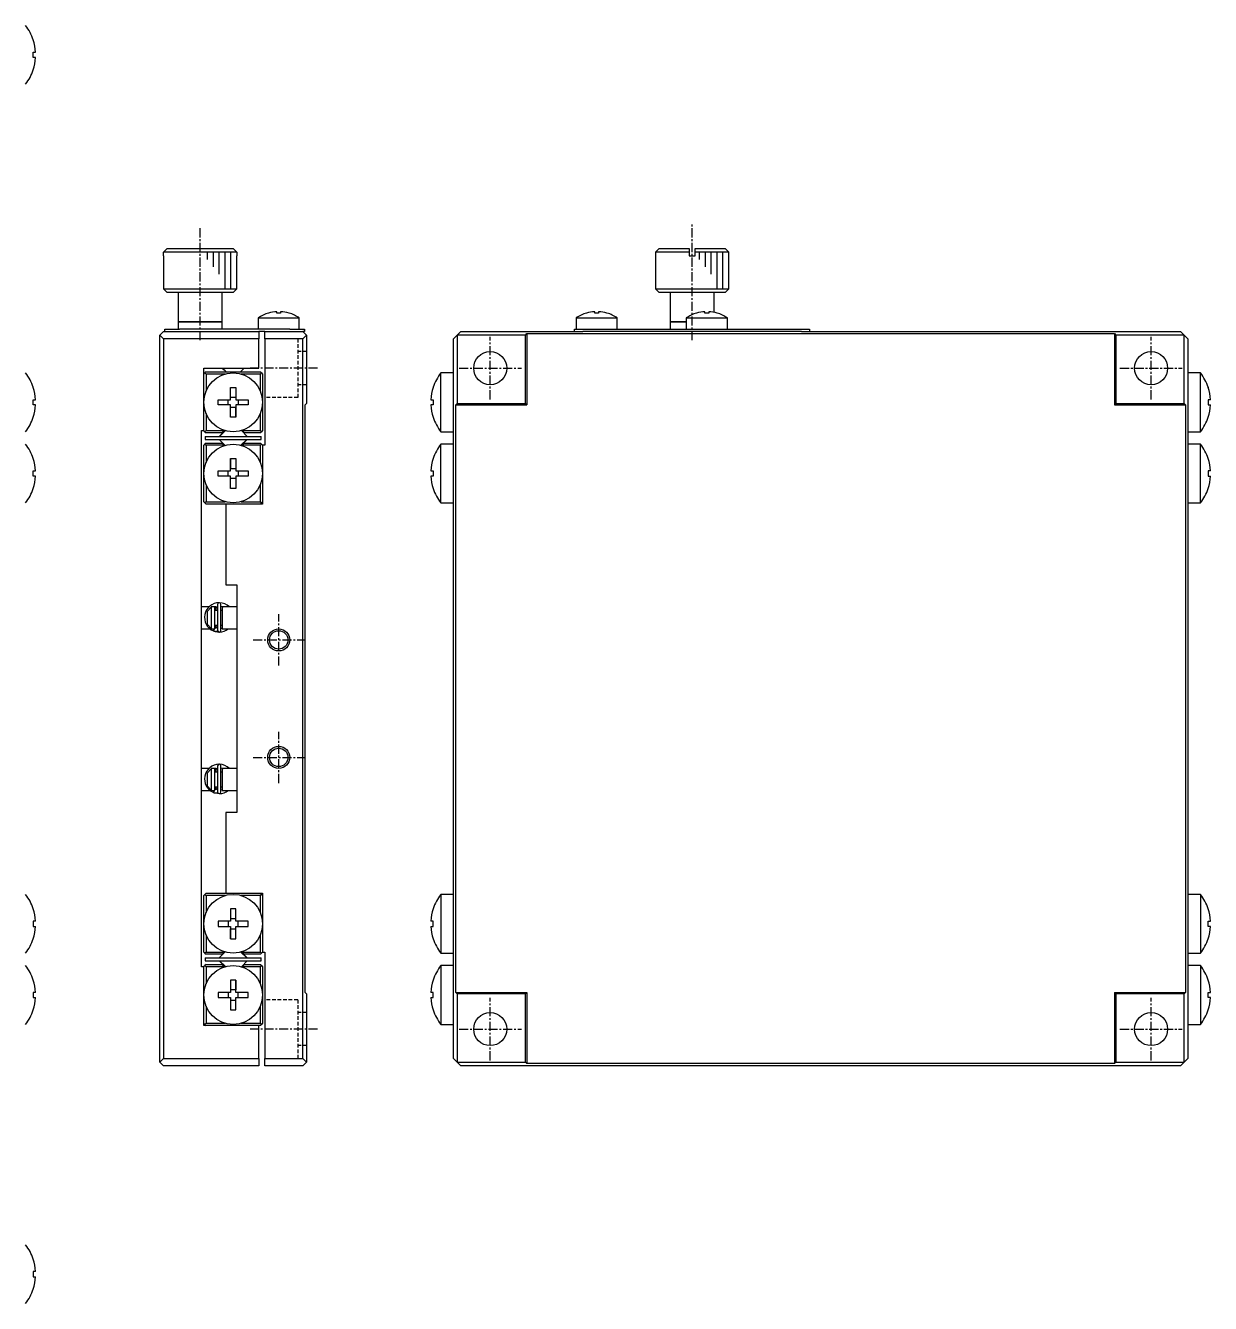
# Model space of a CAD drawing. Extents: x 10 to 401, y 10 to 210.
# Drawn here: x 239.7 to 401.1, y 30 to 204 of the extents above; entities that cross this region are included whole.
import ezdxf

# ---------------------------------------------------------------- set-up
doc = ezdxf.new("R2010")
doc.units = 0
doc.linetypes.add('CENTER', pattern=[2, 1.25, -0.25, 0.25, -0.25])
doc.linetypes.add('DASHED', pattern=[0.75, 0.5, -0.25])
doc.layers.get('0').update_dxf_attribs({"linetype": 'CONTINUOUS'})
doc.layers.add('CENTER', color=1, linetype='CENTER')

msp = doc.modelspace()

# ---------------------------------------------------------------- linework, layer by layer
at = {"color": 7, "linetype": 'CONTINUOUS'}
for p, q in [((240.762582, 202.03543), (240.771632, 202.039844)), ((240.762582, 199.64), (240.762582, 200.36)), ((240.762582, 200.36), (241.080031, 200.36)), ((241.080031, 199.64), (240.762582, 199.64)), ((240.771632, 197.960156), (240.762582, 197.96457)), ((258.5, 172.65), (258.516026, 172.65)), ((258.5, 172.65), (258.5, 168.15)), ((258.516026, 173.15), (259.017813, 173.65)), ((258.516026, 172.65), (258.516026, 173.15)), ((268.483974, 173.15), (258.516026, 173.15)), ((259.017813, 173.65), (267.982187, 173.65)), ((267.982187, 173.65), (268.483974, 173.15)), ((268.483974, 173.15), (268.483974, 172.65)), ((268.483974, 172.65), (268.5, 172.65)), ((268.5, 168.15), (268.5, 172.65)), ((326, 173.65), (325.5, 173.15)), ((330.1, 173.15), (325.5, 173.15)), ((325.5, 173.15), (325.5, 168.15)), ((326, 173.65), (330.1, 173.65)), ((330.1, 173.65), (330.1, 173.15)), ((330.1, 173.15), (330.1, 172.65)), ((330.1, 172.65), (330.9, 172.65)), ((330.9, 173.65), (335, 173.65)), ((330.9, 173.15), (330.9, 173.65)), ((335.5, 173.15), (330.9, 173.15)), ((330.9, 172.65), (330.9, 173.15)), ((335.5, 173.15), (335, 173.65)), ((335.5, 168.15), (335.5, 173.15)), ((258.5, 168.15), (268.5, 168.15)), ((258.5, 168.15), (259, 167.65)), ((268, 167.65), (259, 167.65)), ((260.5, 167.65), (260.5, 163.65)), ((266.5, 163.65), (266.5, 167.65)), ((268, 167.65), (268.5, 168.15)), ((325.5, 168.15), (330.5, 168.15)), ((325.5, 168.15), (326, 167.65)), ((330.5, 167.65), (326, 167.65)), ((327.5, 167.65), (327.5, 163.65)), ((330.5, 168.15), (335.5, 168.15)), ((335, 167.65), (330.5, 167.65)), ((333.5, 164.942075), (333.5, 167.65)), ((335, 167.65), (335.5, 168.15)), ((260.5, 163.65), (266.5, 163.65)), ((266.5, 163.65), (260.5, 163.65)), ((260.5, 163.65), (260.5, 162.65)), ((266.5, 162.65), (266.5, 163.65)), ((271.4, 164.192463), (277, 164.192463)), ((271.4, 164.192463), (271.4, 162.65)), ((272.800861, 164.843205), (272.797852, 164.849373)), ((273.94, 164.843205), (273.94, 165.036462)), ((274.46, 164.843205), (273.94, 164.843205)), ((274.46, 165.036462), (274.46, 164.843205)), ((275.602148, 164.849373), (275.599139, 164.843205)), ((277, 162.65), (277, 164.192463)), ((314.7, 164.192463), (317.5, 164.192463)), ((314.7, 164.192463), (314.7, 162.65)), ((316.100861, 164.843205), (316.097852, 164.849373)), ((317.24, 164.843205), (317.24, 165.036462)), ((317.76, 164.843205), (317.24, 164.843205)), ((317.5, 164.192463), (320.3, 164.192463)), ((317.76, 165.036462), (317.76, 164.843205)), ((318.902148, 164.849373), (318.899139, 164.843205)), ((320.3, 162.65), (320.3, 164.192463)), ((327.5, 163.65), (329.7, 163.65)), ((329.7, 163.65), (327.5, 163.65)), ((327.5, 163.65), (327.5, 162.65)), ((329.7, 164.192463), (332.5, 164.192463)), ((329.7, 164.192463), (329.7, 162.65)), ((331.100861, 164.843205), (331.097852, 164.849373)), ((332.24, 164.843205), (332.24, 165.036462)), ((332.76, 164.843205), (332.24, 164.843205)), ((332.5, 164.192463), (335.3, 164.192463)), ((332.76, 165.036462), (332.76, 164.843205)), ((333.902148, 164.849373), (333.899139, 164.843205)), ((335.3, 162.65), (335.3, 164.192463)), ((258.5, 162.35), (258, 161.85)), ((258, 161.85), (258.5, 161.35)), ((258, 62.85), (258, 161.85)), ((258.5, 162.35), (271.5, 162.35)), ((258.7, 162.35), (258.7, 162.65)), ((258.7, 162.65), (260.7, 162.65)), ((272.95, 162.65), (260.7, 162.65)), ((271.5, 162.35), (271.5, 161.35)), ((272.3, 162.35), (271.5, 162.35)), ((272.3, 162.35), (277.5, 162.35)), ((272.3, 161.35), (272.3, 162.35)), ((275.45, 162.65), (272.95, 162.65)), ((275.7, 162.65), (275.45, 162.65)), ((275.7, 162.65), (277.7, 162.65)), ((277.5, 162.35), (278, 161.85)), ((277.7, 162.35), (277.5, 162.35)), ((278, 161.85), (277.5, 161.35)), ((277.7, 162.65), (277.7, 162.35)), ((278, 161.85), (278, 152.55)), ((298.5, 161.85), (298, 161.35)), ((299, 162.35), (298.5, 161.85)), ((298.5, 161.85), (298.5, 152.55)), ((307.8, 161.85), (298.5, 161.85)), ((299, 162.35), (315.62822, 162.35)), ((307.8, 161.85), (308, 162.05)), ((307.8, 152.55), (307.8, 161.85)), ((308, 162.05), (388, 162.05)), ((308, 162.05), (308, 152.35)), ((314.5, 162.35), (314.5, 162.65)), ((314.5, 162.65), (316.5, 162.65)), ((316.5, 162.35), (315.62822, 162.35)), ((316.5, 162.65), (344.5, 162.65)), ((344.5, 162.35), (316.5, 162.35)), ((344.5, 162.65), (346.5, 162.65)), ((345.37178, 162.35), (344.5, 162.35)), ((345.37178, 162.35), (397, 162.35)), ((346.5, 162.65), (346.5, 162.35)), ((388, 162.05), (388.2, 161.85)), ((388, 162.05), (388, 152.35)), ((397.5, 161.85), (388.2, 161.85)), ((388.2, 161.85), (388.2, 152.55)), ((397.5, 161.85), (397, 162.35)), ((397.5, 152.55), (397.5, 161.85)), ((398, 161.35), (397.5, 161.85)), ((271.5, 161.35), (258.5, 161.35)), ((258.5, 161.35), (258.5, 63.35)), ((271.5, 157.35), (271.5, 161.35)), ((272.3, 161.35), (272.3, 146.85)), ((277.5, 161.35), (272.3, 161.35)), ((277.5, 63.35), (277.5, 161.35)), ((298, 154.35), (298, 161.35)), ((398, 161.35), (398, 154.35)), ((264, 152.7), (264, 157.35)), ((264, 157.35), (271.5, 157.35)), ((264, 156.55), (264.15, 156.7)), ((264.3, 156.85), (264.15, 156.7)), ((264.15, 156.7), (264.3, 156.55)), ((264.3, 156.85), (271.7, 156.85)), ((266.5, 157.35), (266.75, 157.1)), ((266.75, 157.1), (267, 156.85)), ((269, 156.85), (269.25, 157.1)), ((269.25, 157.1), (269.5, 157.35)), ((271.85, 156.7), (271.7, 156.85)), ((271.7, 156.55), (271.85, 156.7)), ((271.85, 156.7), (272, 156.55)), ((296.276525, 152.7), (296.276525, 156.7)), ((298, 156.7), (296.276525, 156.7)), ((399.723475, 156.7), (398, 156.7)), ((399.723475, 152.7), (399.723475, 156.7)), ((264.3, 156.55), (264.3, 154.219868)), ((266.914873, 156.55), (264.3, 156.55)), ((271.7, 156.55), (269.085127, 156.55)), ((271.7, 154.219868), (271.7, 156.55)), ((272, 156.55), (272, 152.7)), ((240.762582, 154.73543), (240.771632, 154.739844)), ((267.64, 154.73543), (268.36, 154.73543)), ((267.64, 153.06), (267.64, 154.73543)), ((267.64, 153.388029), (268.36, 153.388029)), ((268.36, 154.73543), (268.36, 153.06)), ((268.36, 154.73543), (268.36, 153.388029)), ((268.36, 153.388029), (268.36, 153.06)), ((295.228368, 154.739844), (295.237418, 154.73543)), ((295.228368, 154.739844), (295.237418, 154.73543)), ((298, 151.05), (298, 154.35)), ((398, 154.35), (398, 151.05)), ((400.771632, 154.739844), (400.762582, 154.73543)), ((400.771632, 154.739844), (400.762582, 154.73543)), ((240.762582, 153.06), (241.080031, 153.06)), ((240.762582, 152.34), (240.762582, 153.06)), ((241.080031, 152.34), (240.762582, 152.34)), ((264, 148.85), (264, 152.7)), ((265.96457, 153.06), (267.64, 153.06)), ((265.96457, 152.34), (265.96457, 153.06)), ((267.64, 152.34), (265.96457, 152.34)), ((267.311971, 152.34), (267.311971, 153.06)), ((267.64, 150.66457), (267.64, 152.34)), ((268.36, 152.011971), (267.64, 152.011971)), ((268.36, 153.06), (270.03543, 153.06)), ((268.36, 152.34), (268.36, 150.66457)), ((270.03543, 152.34), (268.36, 152.34)), ((268.36, 152.34), (268.36, 152.011971)), ((268.36, 150.66457), (268.36, 152.011971)), ((268.688029, 153.06), (268.688029, 152.34)), ((270.03543, 153.06), (270.03543, 152.34)), ((272, 152.7), (272, 148.85)), ((277.8, 152.35), (278, 152.55)), ((277.8, 72.35), (277.8, 152.35)), ((294.919969, 153.06), (295.237418, 153.06)), ((295.237418, 152.34), (294.919969, 152.34)), ((295.237418, 153.06), (295.237418, 152.34)), ((296.276525, 148.7), (296.276525, 152.7)), ((298.3, 152.35), (298.5, 152.55)), ((298.3, 72.35), (298.3, 152.35)), ((298.3, 152.35), (308, 152.35)), ((298.5, 152.55), (307.8, 152.55)), ((308, 152.35), (307.8, 152.55)), ((388, 152.35), (388.2, 152.55)), ((388, 152.35), (397.7, 152.35)), ((388.2, 152.55), (397.5, 152.55)), ((397.5, 152.55), (397.7, 152.35)), ((397.7, 152.35), (397.7, 72.35)), ((399.723475, 148.7), (399.723475, 152.7)), ((401.080031, 153.06), (400.762582, 153.06)), ((400.762582, 153.06), (400.762582, 152.34)), ((400.762582, 152.34), (401.080031, 152.34)), ((240.771632, 150.660156), (240.762582, 150.66457)), ((264.3, 151.180132), (264.3, 148.85)), ((268.36, 150.66457), (267.64, 150.66457)), ((271.7, 148.85), (271.7, 151.180132)), ((295.237418, 150.66457), (295.228368, 150.660156)), ((295.237418, 150.66457), (295.228368, 150.660156)), ((298, 144.65), (298, 151.05)), ((398, 151.05), (398, 144.65)), ((400.762582, 150.66457), (400.771632, 150.660156)), ((400.762582, 150.66457), (400.771632, 150.660156)), ((263.7, 148.85), (264, 148.85)), ((263.7, 75.85), (263.7, 148.85)), ((264.15, 148.7), (264, 148.85)), ((264.3, 148.85), (264.15, 148.7)), ((264.15, 148.7), (264.3, 148.55)), ((264.2, 148.05), (264.2, 147.65)), ((264.2, 148.05), (271.8, 148.05)), ((264.3, 148.85), (266.790291, 148.85)), ((266.490291, 148.55), (264.3, 148.55)), ((266.886725, 148.858045), (266.07868, 148.05)), ((266.14939, 148.05), (266.94188, 148.84249)), ((266.490291, 148.55), (266.790291, 148.85)), ((266.790291, 148.85), (266.818703, 148.878412)), ((269.92132, 148.05), (269.113275, 148.858045)), ((269.181297, 148.878412), (269.209709, 148.85)), ((269.209709, 148.85), (269.509709, 148.55)), ((269.209709, 148.85), (271.7, 148.85)), ((271.7, 148.55), (269.509709, 148.55)), ((271.85, 148.7), (271.7, 148.85)), ((271.7, 148.55), (271.85, 148.7)), ((271.8, 147.65), (271.8, 148.05)), ((272, 148.85), (271.85, 148.7)), ((296.276525, 148.7), (298, 148.7)), ((398, 148.7), (399.723475, 148.7)), ((264, 146.85), (264.15, 147)), ((264, 143), (264, 146.85)), ((264.3, 147.15), (264.15, 147)), ((264.15, 147), (264.3, 146.85)), ((264.2, 147.65), (271.8, 147.65)), ((264.3, 147.15), (266.490291, 147.15)), ((264.3, 146.85), (264.3, 144.519868)), ((266.790291, 146.85), (264.3, 146.85)), ((266.07868, 147.65), (266.886725, 146.841955)), ((266.790291, 146.85), (266.490291, 147.15)), ((266.818703, 146.821588), (266.790291, 146.85)), ((269.85061, 147.65), (269.05812, 146.85751)), ((269.113275, 146.841955), (269.92132, 147.65)), ((269.209709, 146.85), (269.181297, 146.821588)), ((269.509709, 147.15), (269.209709, 146.85)), ((271.7, 146.85), (269.209709, 146.85)), ((269.509709, 147.15), (271.7, 147.15)), ((271.85, 147), (271.7, 147.15)), ((271.7, 146.85), (271.85, 147)), ((271.7, 144.519868), (271.7, 146.85)), ((271.85, 147), (272, 146.85)), ((272, 146.85), (272, 143)), ((272.3, 146.85), (272, 146.85)), ((296.276525, 139), (296.276525, 147)), ((298, 147), (296.276525, 147)), ((399.723475, 147), (398, 147)), ((399.723475, 139), (399.723475, 147)), ((240.762582, 145.03543), (240.771632, 145.039844)), ((240.762582, 145.03543), (240.771632, 145.039844)), ((267.64, 145.03543), (268.36, 145.03543)), ((267.64, 143.36), (267.64, 145.03543)), ((267.64, 145.03543), (267.64, 143.688029)), ((268.36, 145.03543), (268.36, 143.36)), ((295.228368, 145.039844), (295.237418, 145.03543)), ((298, 141.35), (298, 144.65)), ((398, 144.65), (398, 141.35)), ((400.771632, 145.039844), (400.762582, 145.03543)), ((240.762582, 143.36), (241.080031, 143.36)), ((240.762582, 142.64), (240.762582, 143.36)), ((264, 139.15), (264, 143)), ((265.96457, 143.36), (267.64, 143.36)), ((265.96457, 142.64), (265.96457, 143.36)), ((267.311971, 142.64), (267.311971, 143.36)), ((267.64, 143.36), (267.64, 143.688029)), ((267.64, 143.688029), (268.36, 143.688029)), ((268.36, 143.36), (270.03543, 143.36)), ((268.688029, 143.36), (268.688029, 142.64)), ((270.03543, 143.36), (270.03543, 142.64)), ((272, 143), (272, 138.85)), ((294.919969, 143.36), (295.237418, 143.36)), ((295.237418, 143.36), (295.237418, 142.64)), ((401.080031, 143.36), (400.762582, 143.36)), ((400.762582, 143.36), (400.762582, 142.64)), ((241.080031, 142.64), (240.762582, 142.64)), ((240.771632, 140.960156), (240.762582, 140.96457)), ((240.771632, 140.960156), (240.762582, 140.96457)), ((264.3, 141.480132), (264.3, 139.15)), ((267.64, 142.64), (265.96457, 142.64)), ((267.64, 140.96457), (267.64, 142.64)), ((267.64, 142.311971), (267.64, 142.64)), ((267.64, 140.96457), (267.64, 142.311971)), ((268.36, 142.311971), (267.64, 142.311971)), ((268.36, 140.96457), (267.64, 140.96457)), ((268.36, 142.64), (268.36, 140.96457)), ((270.03543, 142.64), (268.36, 142.64)), ((271.7, 139.15), (271.7, 141.480132)), ((295.237418, 142.64), (294.919969, 142.64)), ((295.237418, 140.96457), (295.228368, 140.960156)), ((298, 83.35), (298, 141.35)), ((398, 141.35), (398, 83.35)), ((400.762582, 142.64), (401.080031, 142.64)), ((400.762582, 140.96457), (400.771632, 140.960156)), ((264.15, 139), (264, 139.15)), ((264.3, 139.15), (264.15, 139)), ((264.15, 139), (264.3, 138.85)), ((264.3, 139.15), (266.914873, 139.15)), ((267, 138.85), (264.3, 138.85)), ((267, 138.85), (267, 127.85)), ((272, 138.85), (267, 138.85)), ((269.085127, 139.15), (271.7, 139.15)), ((271.85, 139), (271.7, 139.15)), ((271.7, 138.85), (271.85, 139)), ((272, 139.15), (271.85, 139)), ((296.276525, 139), (298, 139)), ((398, 139), (399.723475, 139)), ((267, 127.85), (268.5, 127.85)), ((268.5, 127.85), (268.5, 96.85)), ((264.70202, 124.85), (263.7, 124.85)), ((264.5, 124.266515), (265, 124.795683)), ((264.5, 122.433485), (264.5, 124.266515)), ((265, 124.85), (265, 124.795683)), ((265.5, 124.85), (265, 124.85)), ((265, 124.795683), (265, 121.904317)), ((265.315781, 125.256623), (265.294911, 125.247682)), ((265.309168, 125.252932), (265.306621, 125.252733)), ((265.368449, 125.277102), (265.315495, 125.25719)), ((265.490291, 124.842526), (265.50353, 124.847702)), ((265.5, 121.85), (265.5, 124.85)), ((265.867533, 124.35), (265.5, 124.35)), ((265.50353, 124.847702), (265.516466, 124.852005)), ((265.679942, 124.85), (265.510439, 124.85)), ((265.516466, 124.852005), (265.529607, 124.855651)), ((265.529607, 124.855651), (265.542919, 124.85863)), ((265.542919, 124.85863), (265.556367, 124.860933)), ((265.556367, 124.860933), (265.569918, 124.862552)), ((265.569918, 124.862552), (265.583536, 124.863484)), ((265.583536, 124.863484), (265.597185, 124.863726)), ((265.597185, 124.863726), (265.610831, 124.863275)), ((265.610831, 124.863275), (265.624438, 124.862135)), ((265.624438, 124.862135), (265.637969, 124.860307)), ((265.637969, 124.860307), (265.651391, 124.857797)), ((265.651391, 124.857797), (265.664668, 124.854612)), ((265.664668, 124.854612), (265.677767, 124.850761)), ((265.677767, 124.850761), (265.690653, 124.846254)), ((265.690653, 124.846254), (265.703293, 124.841104)), ((265.7, 124.35), (265.7, 124.85)), ((265.867533, 124.35), (265.7, 124.35)), ((265.703293, 124.841104), (265.715656, 124.835325)), ((265.715656, 124.835325), (265.72771, 124.828933)), ((265.72771, 124.828933), (265.739426, 124.821946)), ((265.739426, 124.821946), (265.750774, 124.814382)), ((265.750774, 124.814382), (265.761726, 124.806262)), ((265.761726, 124.806262), (265.772256, 124.797608)), ((265.772256, 124.797608), (265.782339, 124.788442)), ((265.782339, 124.788442), (265.791949, 124.778788)), ((265.791949, 124.778788), (265.801066, 124.768672)), ((265.801066, 124.768672), (265.809667, 124.75812)), ((265.809667, 124.75812), (265.817733, 124.747157)), ((265.817733, 124.747157), (265.825244, 124.735813)), ((265.825244, 124.735813), (265.832185, 124.724116)), ((265.832185, 124.724116), (265.838539, 124.712094)), ((265.838539, 124.712094), (265.844293, 124.699778)), ((265.844293, 124.699778), (265.849433, 124.687197)), ((265.849433, 124.687197), (265.853948, 124.674382)), ((265.853948, 124.674382), (265.857829, 124.661364)), ((265.857829, 124.661364), (265.861067, 124.648174)), ((265.861067, 124.648174), (265.863655, 124.634845)), ((265.863655, 124.634845), (265.865588, 124.621407)), ((265.865588, 124.621407), (265.866862, 124.607893)), ((265.866862, 124.607893), (265.867474, 124.594334)), ((265.867474, 124.594334), (265.867533, 124.588673)), ((265.867533, 125.189309), (265.867533, 121.639309)), ((266.317533, 121.639309), (266.317533, 125.189309)), ((266.5, 124.35), (266.317533, 124.35)), ((266.5, 124.35), (266.317533, 124.35)), ((266.317598, 124.948194), (266.677353, 124.850429)), ((266.5, 124.85), (266.5, 121.85)), ((268.5, 124.85), (266.5, 124.85)), ((263.7, 121.85), (264.848718, 121.85)), ((265, 121.904317), (264.5, 122.433485)), ((265, 121.904317), (265, 121.85)), ((265, 121.85), (265.5, 121.85)), ((265.306485, 121.575879), (265.385979, 121.820773)), ((265.385979, 121.820773), (265.399132, 121.850001)), ((265.395076, 121.816012), (265.387521, 121.798552)), ((265.402688, 121.833202), (265.395076, 121.816012)), ((265.410301, 121.85), (265.402688, 121.833202)), ((265.489244, 121.985845), (265.475688, 121.991644)), ((265.497324, 121.983243), (265.490291, 121.986092)), ((265.510169, 121.978617), (265.497324, 121.983243)), ((265.5, 122.35), (265.867533, 122.35)), ((265.523233, 121.974646), (265.510169, 121.978617)), ((265.536481, 121.97134), (265.523233, 121.974646)), ((265.54988, 121.968709), (265.536481, 121.97134)), ((265.563394, 121.966759), (265.54988, 121.968709)), ((265.576989, 121.965495), (265.563394, 121.966759)), ((265.590628, 121.964922), (265.576989, 121.965495)), ((265.604278, 121.96504), (265.590628, 121.964922)), ((265.617902, 121.965849), (265.604278, 121.96504)), ((265.631464, 121.967345), (265.617902, 121.965849)), ((265.64493, 121.969525), (265.631464, 121.967345)), ((265.658266, 121.972381), (265.64493, 121.969525)), ((265.671436, 121.975906), (265.658266, 121.972381)), ((265.684408, 121.980089), (265.671436, 121.975906)), ((265.697149, 121.984918), (265.684408, 121.980089)), ((265.709627, 121.99038), (265.697149, 121.984918)), ((265.7, 121.985878), (265.7, 122.35)), ((265.7, 122.35), (265.867533, 122.35)), ((265.721811, 121.99646), (265.709627, 121.99038)), ((265.733671, 122.00314), (265.721811, 121.99646)), ((265.745177, 122.010403), (265.733671, 122.00314)), ((265.756303, 122.018229), (265.745177, 122.010403)), ((265.767022, 122.026598), (265.756303, 122.018229)), ((265.777307, 122.035487), (265.767022, 122.026598)), ((265.787135, 122.044874), (265.777307, 122.035487)), ((265.796482, 122.054734), (265.787135, 122.044874)), ((265.805328, 122.065042), (265.796482, 122.054734)), ((265.813652, 122.075772), (265.805328, 122.065042)), ((265.821434, 122.086898), (265.813652, 122.075772)), ((265.828657, 122.098392), (265.821434, 122.086898)), ((265.835305, 122.110226), (265.828657, 122.098392)), ((265.841362, 122.12237), (265.835305, 122.110226)), ((265.846816, 122.134796), (265.841362, 122.12237)), ((265.851653, 122.147473), (265.846816, 122.134796)), ((265.855864, 122.160371), (265.851653, 122.147473)), ((265.859438, 122.17346), (265.855864, 122.160371)), ((265.862368, 122.186708), (265.859438, 122.17346)), ((265.864647, 122.200084), (265.862368, 122.186708)), ((265.866269, 122.213556), (265.864647, 122.200084)), ((265.867232, 122.227092), (265.866269, 122.213556)), ((265.867533, 122.239946), (265.867232, 122.227092)), ((266.317533, 122.35), (266.5, 122.35)), ((266.317533, 122.35), (266.5, 122.35)), ((266.50006, 121.918413), (266.317591, 121.88011)), ((266.5, 121.85), (268.5, 121.85)), ((265.233795, 121.60878), (265.314175, 121.572679)), ((265.313887, 121.586972), (265.313267, 121.580941)), ((265.313267, 121.580941), (265.313293, 121.576336)), ((265.313293, 121.576336), (265.314031, 121.573042)), ((265.315149, 121.594388), (265.313887, 121.586972)), ((265.314031, 121.573042), (265.315495, 121.571428)), ((265.314175, 121.572679), (265.360526, 121.553796)), ((265.317045, 121.603134), (265.315149, 121.594388)), ((265.315495, 121.571428), (265.347144, 121.558958)), ((265.31956, 121.613148), (265.317045, 121.603134)), ((265.322676, 121.624356), (265.31956, 121.613148)), ((265.326372, 121.636679), (265.322676, 121.624356)), ((265.330619, 121.650027), (265.326372, 121.636679)), ((265.335388, 121.664304), (265.330619, 121.650027)), ((265.340644, 121.679407), (265.335388, 121.664304)), ((265.346349, 121.695227), (265.340644, 121.679407)), ((265.352463, 121.711649), (265.346349, 121.695227)), ((265.347144, 121.558958), (265.381148, 121.547433)), ((265.35894, 121.728556), (265.352463, 121.711649)), ((265.365734, 121.745825), (265.35894, 121.728556)), ((265.360526, 121.553796), (266.072447, 121.415264)), ((265.372797, 121.763332), (265.365734, 121.745825)), ((265.380076, 121.78095), (265.372797, 121.763332)), ((265.387521, 121.798552), (265.380076, 121.78095)), ((265.381148, 121.547433), (265.415679, 121.537618)), ((265.415679, 121.537618), (265.45065, 121.529537)), ((265.45065, 121.529537), (265.485976, 121.523211)), ((265.485976, 121.523211), (265.52157, 121.518654)), ((265.52157, 121.518654), (265.557344, 121.515877)), ((265.557344, 121.515877), (265.593211, 121.514887)), ((265.593211, 121.514887), (265.629082, 121.515686)), ((265.629082, 121.515686), (265.664868, 121.518273)), ((265.664868, 121.518273), (265.700484, 121.522639)), ((265.700484, 121.522639), (265.735839, 121.528776)), ((265.735839, 121.528776), (265.770849, 121.536668)), ((265.770849, 121.536668), (265.805427, 121.546296)), ((265.805427, 121.546296), (265.839488, 121.557636)), ((265.839488, 121.557636), (265.872948, 121.57066)), ((265.872948, 121.57066), (265.877704, 121.57267)), ((264.70202, 102.85), (263.7, 102.85)), ((264.5, 102.266515), (265, 102.795683)), ((265, 102.85), (265, 102.795683)), ((265.5, 102.85), (265, 102.85)), ((265, 102.795683), (265, 99.904317)), ((265.315781, 103.256623), (265.294911, 103.247682)), ((265.309168, 103.252932), (265.306621, 103.252733)), ((265.368449, 103.277102), (265.315495, 103.25719)), ((265.490291, 102.842526), (265.50353, 102.847702)), ((265.5, 99.85), (265.5, 102.85)), ((265.50353, 102.847702), (265.516466, 102.852005)), ((265.679942, 102.85), (265.510439, 102.85)), ((265.516466, 102.852005), (265.529607, 102.855651)), ((265.529607, 102.855651), (265.542919, 102.85863)), ((265.542919, 102.85863), (265.556367, 102.860933)), ((265.556367, 102.860933), (265.569918, 102.862552)), ((265.569918, 102.862552), (265.583536, 102.863484)), ((265.583536, 102.863484), (265.597185, 102.863726)), ((265.597185, 102.863726), (265.610831, 102.863275)), ((265.610831, 102.863275), (265.624438, 102.862135)), ((265.624438, 102.862135), (265.637969, 102.860307)), ((265.637969, 102.860307), (265.651391, 102.857797)), ((265.651391, 102.857797), (265.664668, 102.854612)), ((265.664668, 102.854612), (265.677767, 102.850761)), ((265.677767, 102.850761), (265.690653, 102.846254)), ((265.690653, 102.846254), (265.703293, 102.841104)), ((265.7, 102.35), (265.7, 102.85)), ((265.703293, 102.841104), (265.715656, 102.835325)), ((265.715656, 102.835325), (265.72771, 102.828933)), ((265.72771, 102.828933), (265.739426, 102.821946)), ((265.739426, 102.821946), (265.750774, 102.814382)), ((265.750774, 102.814382), (265.761726, 102.806262)), ((265.761726, 102.806262), (265.772256, 102.797608)), ((265.772256, 102.797608), (265.782339, 102.788442)), ((265.782339, 102.788442), (265.791949, 102.778788)), ((265.791949, 102.778788), (265.801066, 102.768672)), ((265.801066, 102.768672), (265.809667, 102.75812)), ((265.809667, 102.75812), (265.817733, 102.747157)), ((265.817733, 102.747157), (265.825244, 102.735813)), ((265.825244, 102.735813), (265.832185, 102.724116)), ((265.832185, 102.724116), (265.838539, 102.712094)), ((265.838539, 102.712094), (265.844293, 102.699778)), ((265.844293, 102.699778), (265.849433, 102.687197)), ((265.849433, 102.687197), (265.853948, 102.674382)), ((265.853948, 102.674382), (265.857829, 102.661364)), ((265.857829, 102.661364), (265.861067, 102.648174)), ((265.867533, 103.189309), (265.867533, 99.639309)), ((266.317533, 99.639309), (266.317533, 103.189309)), ((266.317598, 102.948194), (266.677353, 102.850429)), ((266.5, 102.85), (266.5, 99.85)), ((268.5, 102.85), (266.5, 102.85)), ((264.5, 100.433485), (264.5, 102.266515)), ((265.867533, 102.35), (265.5, 102.35)), ((265.867533, 102.35), (265.7, 102.35)), ((265.861067, 102.648174), (265.863655, 102.634845)), ((265.863655, 102.634845), (265.865588, 102.621407)), ((265.865588, 102.621407), (265.866862, 102.607893)), ((265.866862, 102.607893), (265.867474, 102.594334)), ((265.867474, 102.594334), (265.867533, 102.588673)), ((266.5, 102.35), (266.317533, 102.35)), ((266.5, 102.35), (266.317533, 102.35)), ((263.7, 99.85), (264.848718, 99.85)), ((265, 99.904317), (264.5, 100.433485)), ((265, 99.904317), (265, 99.85)), ((265, 99.85), (265.5, 99.85)), ((265.233795, 99.60878), (265.306955, 99.575745)), ((265.306485, 99.575879), (265.385979, 99.820773)), ((265.306955, 99.575745), (265.360526, 99.553796)), ((265.313874, 99.586883), (265.313263, 99.580866)), ((265.313263, 99.580866), (265.313298, 99.576279)), ((265.313298, 99.576279), (265.314039, 99.573025)), ((265.315129, 99.594286), (265.313874, 99.586883)), ((265.314039, 99.573025), (265.315495, 99.571428)), ((265.317019, 99.603023), (265.315129, 99.594286)), ((265.315495, 99.571428), (265.347144, 99.558958)), ((265.319529, 99.61303), (265.317019, 99.603023)), ((265.322641, 99.624234), (265.319529, 99.61303)), ((265.326333, 99.636555), (265.322641, 99.624234)), ((265.330579, 99.649904), (265.326333, 99.636555)), ((265.335347, 99.664184), (265.330579, 99.649904)), ((265.340603, 99.679292), (265.335347, 99.664184)), ((265.34631, 99.695119), (265.340603, 99.679292)), ((265.352425, 99.71155), (265.34631, 99.695119)), ((265.347144, 99.558958), (265.381148, 99.547433)), ((265.358905, 99.728467), (265.352425, 99.71155)), ((265.365703, 99.745748), (265.358905, 99.728467)), ((265.360526, 99.553796), (266.072447, 99.415264)), ((265.37277, 99.763267), (265.365703, 99.745748)), ((265.380055, 99.780898), (265.37277, 99.763267)), ((265.387504, 99.798513), (265.380055, 99.780898)), ((265.381148, 99.547433), (265.415679, 99.537618)), ((265.385979, 99.820773), (265.399132, 99.850001)), ((265.395065, 99.815986), (265.387504, 99.798513)), ((265.402682, 99.83319), (265.395065, 99.815986)), ((265.410301, 99.85), (265.402682, 99.83319)), ((265.415679, 99.537618), (265.45065, 99.529537)), ((265.45065, 99.529537), (265.485976, 99.523211)), ((265.493547, 99.984037), (265.475688, 99.991644)), ((265.485976, 99.523211), (265.52157, 99.518654)), ((265.497324, 99.983243), (265.490291, 99.986092)), ((265.510169, 99.978617), (265.497324, 99.983243)), ((265.5, 100.35), (265.867533, 100.35)), ((265.523233, 99.974646), (265.510169, 99.978617)), ((265.52157, 99.518654), (265.557344, 99.515877)), ((265.536481, 99.97134), (265.523233, 99.974646)), ((265.54988, 99.968709), (265.536481, 99.97134)), ((265.563394, 99.966759), (265.54988, 99.968709)), ((265.557344, 99.515877), (265.593211, 99.514887)), ((265.576989, 99.965495), (265.563394, 99.966759)), ((265.590628, 99.964922), (265.576989, 99.965495)), ((265.604278, 99.96504), (265.590628, 99.964922)), ((265.593211, 99.514887), (265.629082, 99.515686)), ((265.617902, 99.965849), (265.604278, 99.96504)), ((265.631464, 99.967345), (265.617902, 99.965849)), ((265.629082, 99.515686), (265.664868, 99.518273)), ((265.64493, 99.969525), (265.631464, 99.967345)), ((265.658266, 99.972381), (265.64493, 99.969525)), ((265.671436, 99.975906), (265.658266, 99.972381)), ((265.664868, 99.518273), (265.700484, 99.522639)), ((265.684408, 99.980089), (265.671436, 99.975906)), ((265.697149, 99.984918), (265.684408, 99.980089)), ((265.709627, 99.99038), (265.697149, 99.984918)), ((265.7, 99.985878), (265.7, 100.35)), ((265.7, 100.35), (265.867533, 100.35)), ((265.700484, 99.522639), (265.735839, 99.528776)), ((265.721811, 99.99646), (265.709627, 99.99038)), ((265.733671, 100.00314), (265.721811, 99.99646)), ((265.745177, 100.010403), (265.733671, 100.00314)), ((265.735839, 99.528776), (265.770849, 99.536668)), ((265.756303, 100.018229), (265.745177, 100.010403)), ((265.767022, 100.026598), (265.756303, 100.018229)), ((265.777307, 100.035487), (265.767022, 100.026598)), ((265.770849, 99.536668), (265.805427, 99.546296)), ((265.787135, 100.044874), (265.777307, 100.035487)), ((265.796482, 100.054734), (265.787135, 100.044874)), ((265.805328, 100.065042), (265.796482, 100.054734)), ((265.813652, 100.075772), (265.805328, 100.065042)), ((265.805427, 99.546296), (265.839488, 99.557636)), ((265.821434, 100.086898), (265.813652, 100.075772)), ((265.828657, 100.098392), (265.821434, 100.086898)), ((265.835305, 100.110226), (265.828657, 100.098392)), ((265.841362, 100.12237), (265.835305, 100.110226)), ((265.839488, 99.557636), (265.872948, 99.57066)), ((265.846816, 100.134796), (265.841362, 100.12237)), ((265.851653, 100.147473), (265.846816, 100.134796)), ((265.855864, 100.160371), (265.851653, 100.147473)), ((265.859438, 100.17346), (265.855864, 100.160371)), ((265.862368, 100.186708), (265.859438, 100.17346)), ((265.864647, 100.200084), (265.862368, 100.186708)), ((265.866269, 100.213556), (265.864647, 100.200084)), ((265.867232, 100.227092), (265.866269, 100.213556)), ((265.867533, 100.239946), (265.867232, 100.227092)), ((265.872948, 99.57066), (265.877704, 99.57267)), ((266.317533, 100.35), (266.5, 100.35)), ((266.317533, 100.35), (266.5, 100.35)), ((266.50006, 99.918413), (266.317591, 99.88011)), ((266.5, 99.85), (268.5, 99.85)), ((267, 96.85), (267, 85.85)), ((268.5, 96.85), (267, 96.85)), ((264, 85.55), (264.15, 85.7)), ((264, 81.7), (264, 85.55)), ((264.3, 85.85), (264.15, 85.7)), ((264.15, 85.7), (264.3, 85.55)), ((264.3, 85.85), (267, 85.85)), ((264.3, 85.55), (264.3, 83.219868)), ((266.914873, 85.55), (264.3, 85.55)), ((267, 85.85), (272, 85.85)), ((271.7, 85.55), (269.085127, 85.55)), ((271.85, 85.7), (271.7, 85.85)), ((271.7, 85.55), (271.85, 85.7)), ((271.7, 83.219868), (271.7, 85.55)), ((271.85, 85.7), (272, 85.55)), ((272, 85.85), (272, 81.7)), ((296.276525, 85.7), (296.276525, 77.7)), ((298, 85.7), (296.276525, 85.7)), ((399.723475, 85.7), (398, 85.7)), ((399.723475, 85.7), (399.723475, 77.7)), ((240.771632, 83.739844), (240.762582, 83.73543)), ((240.771632, 83.739844), (240.762582, 83.73543)), ((268.36, 83.73543), (267.64, 83.73543)), ((267.64, 83.73543), (267.64, 82.06)), ((267.64, 83.73543), (267.64, 82.388029)), ((268.36, 82.06), (268.36, 83.73543)), ((295.237418, 83.73543), (295.228368, 83.739844)), ((400.762582, 83.73543), (400.771632, 83.739844)), ((241.080031, 82.06), (240.762582, 82.06)), ((240.762582, 82.06), (240.762582, 81.34)), ((267.64, 82.06), (265.96457, 82.06)), ((265.96457, 82.06), (265.96457, 81.34)), ((267.311971, 82.06), (267.311971, 81.34)), ((267.64, 82.388029), (267.64, 82.06)), ((268.36, 82.388029), (267.64, 82.388029)), ((270.03543, 82.06), (268.36, 82.06)), ((268.688029, 81.34), (268.688029, 82.06)), ((270.03543, 81.34), (270.03543, 82.06)), ((295.237418, 82.06), (294.919969, 82.06)), ((295.237418, 81.34), (295.237418, 82.06)), ((298, 80.05), (298, 83.35)), ((398, 83.35), (398, 80.05)), ((400.762582, 82.06), (401.080031, 82.06)), ((400.762582, 81.34), (400.762582, 82.06)), ((240.762582, 81.34), (241.080031, 81.34)), ((264, 77.85), (264, 81.7)), ((264.3, 80.180132), (264.3, 77.85)), ((265.96457, 81.34), (267.64, 81.34)), ((267.64, 81.34), (267.64, 79.66457)), ((267.64, 81.34), (267.64, 81.011971)), ((267.64, 79.66457), (267.64, 81.011971)), ((267.64, 81.011971), (268.36, 81.011971)), ((268.36, 81.34), (270.03543, 81.34)), ((268.36, 79.66457), (268.36, 81.34)), ((271.7, 77.85), (271.7, 80.180132)), ((272, 81.7), (272, 77.85)), ((294.919969, 81.34), (295.237418, 81.34)), ((298, 73.65), (298, 80.05)), ((398, 80.05), (398, 73.65)), ((401.080031, 81.34), (400.762582, 81.34)), ((240.762582, 79.66457), (240.771632, 79.660156)), ((240.762582, 79.66457), (240.771632, 79.660156)), ((267.64, 79.66457), (268.36, 79.66457)), ((295.228368, 79.660156), (295.237418, 79.66457)), ((400.771632, 79.660156), (400.762582, 79.66457)), ((264.15, 77.7), (264, 77.85)), ((264.3, 77.85), (264.15, 77.7)), ((264.15, 77.7), (264.3, 77.55)), ((264.2, 77.05), (264.2, 76.65)), ((264.2, 77.05), (271.8, 77.05)), ((264.2, 76.65), (271.8, 76.65)), ((264.3, 77.85), (266.790291, 77.85)), ((266.490291, 77.55), (264.3, 77.55)), ((266.886725, 77.858045), (266.07868, 77.05)), ((266.07868, 76.65), (266.886725, 75.841955)), ((266.94188, 75.85751), (266.14939, 76.65)), ((266.490291, 77.55), (266.790291, 77.85)), ((266.790291, 77.85), (266.818703, 77.878412)), ((269.05812, 77.84249), (269.85061, 77.05)), ((269.92132, 77.05), (269.113275, 77.858045)), ((269.113275, 75.841955), (269.92132, 76.65)), ((269.181297, 77.878412), (269.209709, 77.85)), ((269.209709, 77.85), (269.509709, 77.55)), ((269.209709, 77.85), (271.7, 77.85)), ((271.7, 77.55), (269.509709, 77.55)), ((271.85, 77.7), (271.7, 77.85)), ((271.7, 77.55), (271.85, 77.7)), ((271.8, 76.65), (271.8, 77.05)), ((272, 77.85), (271.85, 77.7)), ((272, 77.85), (272.3, 77.85)), ((272.3, 77.85), (272.3, 63.35)), ((296.276525, 77.7), (298, 77.7)), ((398, 77.7), (399.723475, 77.7)), ((264, 75.85), (263.7, 75.85)), ((264, 75.85), (264.15, 76)), ((264, 72), (264, 75.85)), ((264.3, 76.15), (264.15, 76)), ((264.15, 76), (264.3, 75.85)), ((264.3, 76.15), (266.490291, 76.15)), ((264.3, 75.85), (264.3, 73.519868)), ((266.790291, 75.85), (264.3, 75.85)), ((266.790291, 75.85), (266.490291, 76.15)), ((266.818703, 75.821588), (266.790291, 75.85)), ((269.209709, 75.85), (269.181297, 75.821588)), ((269.509709, 76.15), (269.209709, 75.85)), ((271.7, 75.85), (269.209709, 75.85)), ((269.509709, 76.15), (271.7, 76.15)), ((271.85, 76), (271.7, 76.15)), ((271.7, 75.85), (271.85, 76)), ((271.7, 73.519868), (271.7, 75.85)), ((271.85, 76), (272, 75.85)), ((272, 75.85), (272, 72)), ((296.276525, 76), (296.276525, 72)), ((298, 76), (296.276525, 76)), ((399.723475, 76), (398, 76)), ((399.723475, 76), (399.723475, 72)), ((240.771632, 74.039844), (240.762582, 74.03543)), ((268.36, 74.03543), (267.64, 74.03543)), ((267.64, 74.03543), (267.64, 72.36)), ((268.36, 72.36), (268.36, 74.03543)), ((268.36, 74.03543), (268.36, 72.688029)), ((295.237418, 74.03543), (295.228368, 74.039844)), ((295.237418, 74.03543), (295.228368, 74.039844)), ((298, 70.35), (298, 73.65)), ((398, 73.65), (398, 70.35)), ((400.762582, 74.03543), (400.771632, 74.039844)), ((400.762582, 74.03543), (400.771632, 74.039844)), ((241.080031, 72.36), (240.762582, 72.36)), ((240.762582, 72.36), (240.762582, 71.64)), ((240.762582, 71.64), (241.080031, 71.64)), ((264, 67.85), (264, 72)), ((267.64, 72.36), (265.96457, 72.36)), ((265.96457, 72.36), (265.96457, 71.64)), ((265.96457, 71.64), (267.64, 71.64)), ((267.311971, 72.36), (267.311971, 71.64)), ((268.36, 72.688029), (267.64, 72.688029)), ((267.64, 71.64), (267.64, 69.96457)), ((268.36, 72.36), (268.36, 72.688029)), ((270.03543, 72.36), (268.36, 72.36)), ((268.36, 71.64), (270.03543, 71.64)), ((268.36, 69.96457), (268.36, 71.64)), ((268.36, 71.311971), (268.36, 71.64)), ((268.688029, 71.64), (268.688029, 72.36)), ((270.03543, 71.64), (270.03543, 72.36)), ((272, 72), (272, 68.15)), ((278, 72.15), (277.8, 72.35)), ((278, 72.15), (278, 62.85)), ((295.237418, 72.36), (294.919969, 72.36)), ((294.919969, 71.64), (295.237418, 71.64)), ((295.237418, 71.64), (295.237418, 72.36)), ((296.276525, 72), (296.276525, 68)), ((298.5, 72.15), (298.3, 72.35)), ((298.3, 72.35), (308, 72.35)), ((298.5, 72.15), (298.5, 62.85)), ((307.8, 72.15), (298.5, 72.15)), ((307.8, 72.15), (308, 72.35)), ((307.8, 62.85), (307.8, 72.15)), ((308, 72.35), (308, 62.65)), ((388.2, 72.15), (388, 72.35)), ((388, 72.35), (397.7, 72.35)), ((388, 72.35), (388, 62.65)), ((397.5, 72.15), (388.2, 72.15)), ((388.2, 72.15), (388.2, 62.85)), ((397.7, 72.35), (397.5, 72.15)), ((397.5, 62.85), (397.5, 72.15)), ((399.723475, 72), (399.723475, 68)), ((400.762582, 72.36), (401.080031, 72.36)), ((400.762582, 71.64), (400.762582, 72.36)), ((401.080031, 71.64), (400.762582, 71.64)), ((240.762582, 69.96457), (240.771632, 69.960156)), ((264.3, 70.480132), (264.3, 68.15)), ((267.64, 71.311971), (268.36, 71.311971)), ((267.64, 69.96457), (268.36, 69.96457)), ((268.36, 69.96457), (268.36, 71.311971)), ((271.7, 68.15), (271.7, 70.480132)), ((295.228368, 69.960156), (295.237418, 69.96457)), ((295.228368, 69.960156), (295.237418, 69.96457)), ((298, 63.35), (298, 70.35)), ((398, 70.35), (398, 63.35)), ((400.771632, 69.960156), (400.762582, 69.96457)), ((400.771632, 69.960156), (400.762582, 69.96457)), ((264.15, 68), (264, 68.15)), ((264.3, 68.15), (264.15, 68)), ((264.15, 68), (264.3, 67.85)), ((264.3, 68.15), (266.914873, 68.15)), ((269.085127, 68.15), (271.7, 68.15)), ((271.85, 68), (271.7, 68.15)), ((271.7, 67.85), (271.85, 68)), ((272, 68.15), (271.85, 68)), ((296.276525, 68), (298, 68)), ((398, 68), (399.723475, 68)), ((271.5, 67.85), (264, 67.85)), ((271.7, 67.85), (271.5, 67.85)), ((271.5, 63.35), (271.5, 67.85)), ((258.5, 63.35), (258, 62.85)), ((258, 62.85), (258.5, 62.35)), ((258.5, 63.35), (271.5, 63.35)), ((271.5, 63.35), (271.5, 62.35)), ((272.3, 63.35), (277.5, 63.35)), ((272.3, 62.35), (272.3, 63.35)), ((277.5, 63.35), (278, 62.85)), ((278, 62.85), (277.5, 62.35)), ((298, 63.35), (298.5, 62.85)), ((298.5, 62.85), (307.8, 62.85)), ((298.5, 62.85), (299, 62.35)), ((308, 62.65), (307.8, 62.85)), ((388, 62.65), (308, 62.65)), ((388.2, 62.85), (388, 62.65)), ((388.2, 62.85), (397.5, 62.85)), ((397, 62.35), (397.5, 62.85)), ((397.5, 62.85), (398, 63.35)), ((271.5, 62.35), (258.5, 62.35)), ((277.5, 62.35), (272.3, 62.35)), ((397, 62.35), (299, 62.35)), ((240.771632, 36.039844), (240.762582, 36.03543)), ((241.080031, 34.36), (240.762582, 34.36)), ((240.762582, 34.36), (240.762582, 33.64)), ((240.762582, 33.64), (241.080031, 33.64)), ((240.762582, 31.96457), (240.771632, 31.960156))]:
    msp.add_line(p, q, dxfattribs=at)
at = {"color": 3, "linetype": 'CONTINUOUS'}
for p, q in [((264.5, 172.15), (264.5, 173.15)), ((265.3, 171.15), (265.3, 173.15)), ((266.1, 170.15), (266.1, 173.15)), ((266.9, 168.15), (266.9, 173.15)), ((267.7, 168.15), (267.7, 173.15)), ((331.5, 172.15), (331.5, 173.15)), ((332.3, 171.15), (332.3, 173.15)), ((333.1, 170.15), (333.1, 173.15)), ((333.9, 168.15), (333.9, 173.15)), ((334.7, 168.15), (334.7, 173.15))]:
    msp.add_line(p, q, dxfattribs=at)
at = {"color": 3, "linetype": 'DASHED'}
for p, q in [((276.8, 161.35), (276.8, 153.35)), ((278, 159.6), (276.8, 159.6)), ((278, 155.1), (276.8, 155.1)), ((276.8, 153.35), (272.3, 153.35)), ((276.8, 71.35), (272.3, 71.35)), ((276.8, 71.35), (276.8, 63.35)), ((278, 69.6), (276.8, 69.6)), ((278, 65.1), (276.8, 65.1))]:
    msp.add_line(p, q, dxfattribs=at)
at = {"color": 7, "linetype": 'CONTINUOUS'}
for centre, radius in [((303, 157.35), 2.25), ((393, 157.35), 2.25), ((268, 152.7), 4), ((268, 143), 4), ((274.2, 120.35), 1.25), ((274.2, 104.35), 1.25), ((268, 81.7), 4), ((268, 72), 4), ((303, 67.35), 2.25), ((393, 67.35), 2.25)]:
    msp.add_circle(centre, radius, dxfattribs=at)
at = {"color": 3, "linetype": 'CONTINUOUS'}
for centre in [(274.2, 120.35), (274.2, 104.35)]:
    msp.add_circle(centre, 1.5, dxfattribs=at)
at = {"color": 7, "linetype": 'CONTINUOUS'}
for centre, radius, start, end in [((234.6, 200), 6.5, 18.289723, 37.979872), ((234.6, 200), 6.490023, 3.179815, 18.277798), ((234.6, 200), 6.490023, 341.722202, 356.820185), ((234.6, 200), 6.5, 322.020128, 341.710277), ((274.2, 160.05), 5, 106.285843, 124.055798), ((274.2, 160.05), 4.993235, 92.984767, 106.272555), ((274.2, 160.05), 4.993235, 73.727445, 87.015233), ((274.2, 160.05), 5, 55.944202, 73.714157), ((317.5, 160.05), 5, 106.285843, 124.055798), ((317.5, 160.05), 4.993235, 92.984767, 106.272555), ((317.5, 160.05), 4.993235, 73.727445, 87.015233), ((317.5, 160.05), 5, 55.944202, 73.714157), ((332.5, 160.05), 5, 106.285843, 124.055798), ((332.5, 160.05), 4.993235, 92.984767, 106.272555), ((332.5, 160.05), 4.993235, 73.727445, 87.015233), ((332.5, 160.05), 5, 55.944202, 73.714157), ((234.6, 152.7), 6.5, 18.289723, 37.979872), ((301.4, 152.7), 6.5, 142.020128, 161.710277), ((394.6, 152.7), 6.5, 18.289723, 37.979872), ((234.6, 152.7), 6.490023, 3.179815, 18.277798), ((301.4, 152.7), 6.490023, 161.722202, 176.820185), ((394.6, 152.7), 6.490023, 3.179815, 18.277798), ((234.6, 152.7), 6.490023, 341.722202, 356.820185), ((301.4, 152.7), 6.490023, 183.179815, 198.277798), ((394.6, 152.7), 6.490023, 341.722202, 356.820185), ((234.6, 152.7), 6.5, 322.020128, 341.710277), ((301.4, 152.7), 6.5, 198.289723, 217.979872), ((394.6, 152.7), 6.5, 322.020128, 341.710277), ((234.6, 143), 6.5, 18.289723, 37.979872), ((301.4, 143), 6.5, 142.020128, 161.710277), ((394.6, 143), 6.5, 18.289723, 37.979872), ((234.6, 143), 6.490023, 3.179815, 18.277798), ((301.4, 143), 6.490023, 161.722202, 176.820185), ((394.6, 143), 6.490023, 3.179815, 18.277798), ((234.6, 143), 6.5, 322.020128, 341.710277), ((234.6, 143), 6.490023, 341.722202, 356.820185), ((301.4, 143), 6.490023, 183.179815, 198.277798), ((301.4, 143), 6.5, 198.289723, 217.979872), ((394.6, 143), 6.5, 322.020128, 341.710277), ((394.6, 143), 6.490023, 341.722202, 356.820185), ((266.092771, 123.41417), 1.99933, 90.732048, 247.127247), ((266.092533, 125.189309), 0.225, 0, 180), ((266.093878, 123.417802), 1.995616, 45.872074, 89.319616), ((266.090598, 123.420361), 2.005281, 270.796906, 308.447168), ((266.092533, 121.639309), 0.225, 180, 0), ((266.092771, 101.41417), 1.99933, 90.732048, 247.127247), ((266.092533, 103.189309), 0.225, 0, 180), ((266.093878, 101.417802), 1.995616, 45.872074, 89.319616), ((266.092533, 99.639309), 0.225, 180, 0), ((266.090598, 101.420361), 2.005281, 270.796906, 308.447168), ((234.6, 81.7), 6.5, 18.289723, 37.979872), ((301.4, 81.7), 6.5, 142.020128, 161.710277), ((394.6, 81.7), 6.5, 18.289723, 37.979872), ((234.6, 81.7), 6.490023, 3.179815, 18.277798), ((301.4, 81.7), 6.490023, 161.722202, 176.820185), ((394.6, 81.7), 6.490023, 3.179815, 18.277798), ((234.6, 81.7), 6.490023, 341.722202, 356.820185), ((301.4, 81.7), 6.490023, 183.179815, 198.277798), ((394.6, 81.7), 6.490023, 341.722202, 356.820185), ((234.6, 81.7), 6.5, 322.020128, 341.710277), ((301.4, 81.7), 6.5, 198.289723, 217.979872), ((394.6, 81.7), 6.5, 322.020128, 341.710277), ((234.6, 72), 6.5, 18.289723, 37.979872), ((301.4, 72), 6.5, 142.020128, 161.710277), ((394.6, 72), 6.5, 18.289723, 37.979872), ((234.6, 72), 6.490023, 3.179815, 18.277798), ((301.4, 72), 6.490023, 161.722202, 176.820185), ((394.6, 72), 6.490023, 3.179815, 18.277798), ((234.6, 72), 6.490023, 341.722202, 356.820185), ((301.4, 72), 6.490023, 183.179815, 198.277798), ((394.6, 72), 6.490023, 341.722202, 356.820185), ((234.6, 72), 6.5, 322.020128, 341.710277), ((301.4, 72), 6.5, 198.289723, 217.979872), ((394.6, 72), 6.5, 322.020128, 341.710277), ((234.6, 34), 6.5, 18.289723, 37.979872), ((234.6, 34), 6.490023, 3.179815, 18.277798), ((234.6, 34), 6.490023, 341.722202, 356.820185), ((234.6, 34), 6.5, 322.020128, 341.710277)]:
    msp.add_arc(centre, radius, start, end, dxfattribs=at)
at = {"layer": 'CENTER', "color": 1, "linetype": 'CENTER'}
for p, q in [((263.5, 161.15), (263.5, 176.65)), ((330.5, 161.15), (330.5, 177.15)), ((303, 153.1), (303, 161.6)), ((393, 153.1), (393, 161.6)), ((279.5, 157.35), (270.3, 157.35)), ((298.75, 157.35), (307.25, 157.35)), ((388.75, 157.35), (397.25, 157.35)), ((274.2, 116.85), (274.2, 123.85)), ((270.7, 120.35), (277.7, 120.35)), ((274.2, 100.85), (274.2, 107.85)), ((270.7, 104.35), (277.7, 104.35)), ((303, 63.1), (303, 71.6)), ((393, 63.1), (393, 71.6)), ((279.5, 67.35), (270.3, 67.35)), ((298.75, 67.35), (307.25, 67.35)), ((388.75, 67.35), (397.25, 67.35))]:
    msp.add_line(p, q, dxfattribs=at)

doc.saveas('drawing.dxf')
